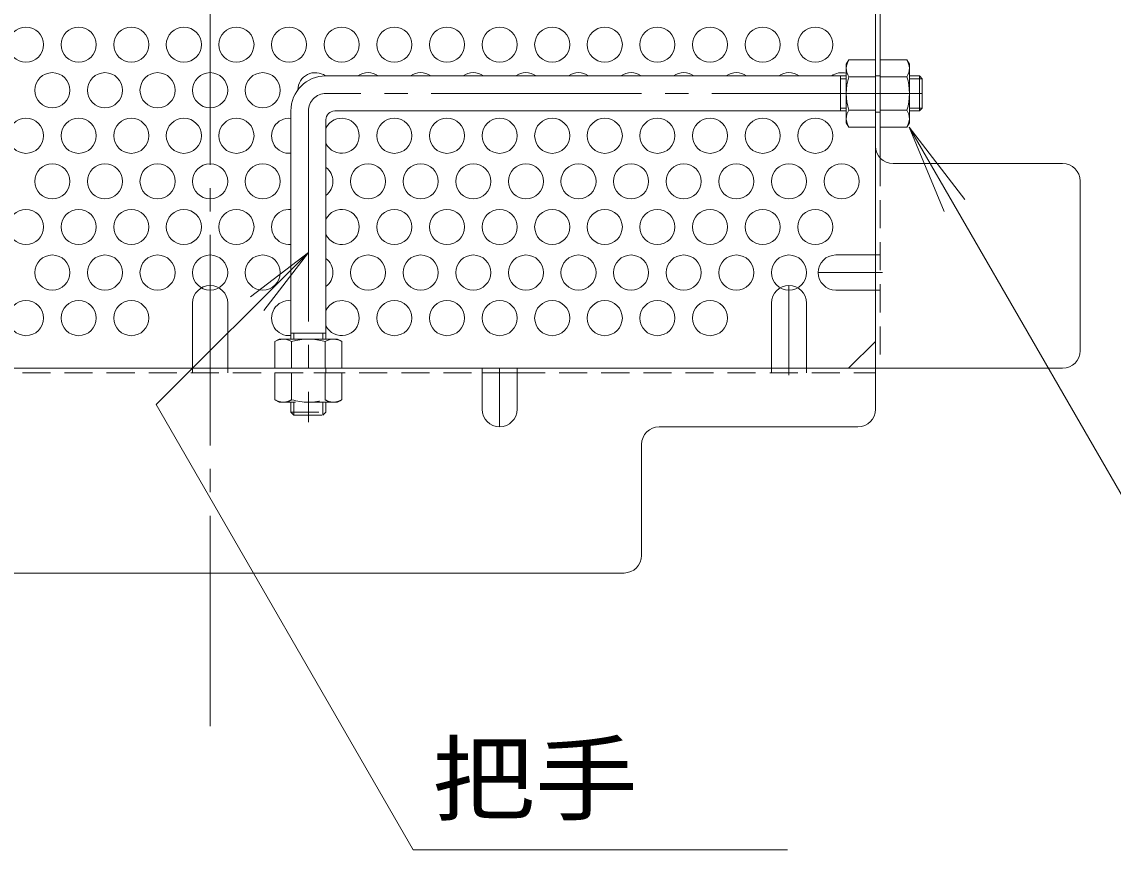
# Model space of a CAD drawing. Units: millimetres at full size, sheet at 1:4; details may follow other scales. Extents: x -822 to 951, y -780 to 740.
# Drawn here: x 402.4 to 589, y 245.4 to 388.6 of the extents above; entities that cross this region are included whole.
import ezdxf
from ezdxf.enums import TextEntityAlignment as Align

# ---------------------------------------------------------------- set-up
doc = ezdxf.new("R2010")
doc.units = ezdxf.units.MM
doc.header["$LTSCALE"] = 4
for name, pattern in [('CHAIN1', [8, 5, -1, 1, -1]), ('CHAIN2', [12, 9, -1, 1, -1]), ('DASHED1', [1.8, 1.2, -0.6])]:
    doc.linetypes.add(name, pattern=pattern)
for name, color, linetype, lineweight in [('A-5_文字', 7, 'Continuous', 9), ('A-6_寸法', 2, 'Continuous', 9), ('A-7_ハッチ', 2, 'Continuous', 9), ('A-8_記号', 2, 'Continuous', 9), ('A-B_ﾊｯﾁ', 2, 'Continuous', 9)]:
    doc.layers.add(name, color=color, linetype=linetype, lineweight=lineweight)
doc.styles.add('ＭＳ ゴシック', font='')
doc.styles.get('ＭＳ ゴシック').set_extended_font_data('MS Gothic')

msp = doc.modelspace()

# ---------------------------------------------------------------- linework, layer by layer
at = {"layer": 'A-5_文字'}
for p, q in [((554.16, 370.609), (563.672, 358.212)), ((554.16, 370.609), (560.139, 356.172)), ((554.16, 370.609), (626.431, 245.429)), ((425.365, 323.146), (451.393, 349.174)), ((451.393, 349.174), (441.476, 341.565)), ((451.393, 349.174), (443.784, 339.257)), ((469.302, 247.044), (425.365, 323.146)), ((533.348, 247.044), (469.302, 247.044))]:
    msp.add_line(p, q, dxfattribs=at)
at = {"layer": 'A-6_寸法'}
for centre in [(403.093, 384.705), (412.093, 384.705), (421.093, 384.705), (430.093, 384.705), (439.093, 384.705), (448.093, 384.705), (457.093, 384.705), (466.093, 384.705), (475.093, 384.705), (484.093, 384.705), (493.093, 384.705), (502.093, 384.705), (511.093, 384.705), (520.093, 384.705), (529.093, 384.705), (538.093, 384.705), (407.593, 376.911), (416.593, 376.911), (425.593, 376.911), (434.593, 376.911), (443.593, 376.911), (403.093, 369.117), (412.093, 369.117), (421.093, 369.117), (430.093, 369.117), (439.093, 369.117), (466.093, 369.117), (475.093, 369.117), (484.093, 369.117), (493.093, 369.117), (502.093, 369.117), (511.093, 369.117), (520.093, 369.117), (529.093, 369.117), (538.093, 369.117), (407.593, 361.323), (416.593, 361.323), (425.593, 361.323), (434.593, 361.323), (443.593, 361.323), (461.593, 361.323), (470.593, 361.323), (479.593, 361.323), (488.593, 361.323), (497.593, 361.323), (506.593, 361.323), (515.593, 361.323), (524.593, 361.323), (533.593, 361.323), (542.593, 361.323), (403.093, 353.529), (412.093, 353.529), (421.093, 353.529), (430.093, 353.529), (439.093, 353.529), (466.093, 353.529), (475.093, 353.529), (484.093, 353.529), (493.093, 353.529), (502.093, 353.529), (511.093, 353.529), (520.093, 353.529), (529.093, 353.529), (538.093, 353.529), (407.593, 345.734), (416.593, 345.734), (425.593, 345.734), (434.593, 345.734), (443.593, 345.734), (461.593, 345.734), (470.593, 345.734), (479.593, 345.734), (488.593, 345.734), (497.593, 345.734), (506.593, 345.734), (515.593, 345.734), (524.593, 345.734), (533.593, 345.734), (403.093, 337.94), (412.093, 337.94), (421.093, 337.94), (466.093, 337.94), (475.093, 337.94), (484.093, 337.94), (493.093, 337.94), (502.093, 337.94), (511.093, 337.94), (520.093, 337.94)]:
    msp.add_circle(centre, 3, dxfattribs=at)
for centre, start, end in [((452.593, 376.911), 54.65669, 179.08398), ((461.593, 376.911), 54.66817, 125.33183), ((470.593, 376.911), 54.66817, 125.33183), ((479.593, 376.911), 54.66817, 125.33183), ((488.593, 376.911), 54.66817, 125.33183), ((497.593, 376.911), 54.66817, 125.33183), ((506.593, 376.911), 54.66817, 125.33183), ((515.593, 376.911), 54.66817, 125.33183), ((524.593, 376.911), 54.66817, 125.33183), ((533.593, 376.911), 54.66817, 125.33183), ((542.593, 376.911), 74.53399, 125.33183), ((448.093, 369.117), 84.26083, 275.73917), ((457.093, 369.117), 205.84193, 154.15807), ((452.593, 361.323), 306.8699, 53.1301), ((448.093, 353.529), 84.26083, 275.73917), ((457.093, 353.529), 205.84193, 154.15807), ((452.593, 345.734), 306.8699, 53.1301), ((448.093, 337.94), 84.26083, 275.73917), ((457.093, 337.94), 205.84193, 154.15807)]:
    msp.add_arc(centre, 3, start, end, dxfattribs=at)
at = {"layer": 'A-7_ハッチ', "linetype": 'CHAIN2'}
msp.add_line((434.593, 268.162), (434.593, 618.162), dxfattribs=at)
at = {"layer": 'A-7_ハッチ'}
for p, q in [((548.393, 322.359), (548.393, 563.966)), ((549.193, 365.32), (549.193, 424.701)), ((580.397, 364.36), (551.393, 364.36)), ((583.397, 332.359), (583.397, 361.36)), ((543.781, 329.359), (548.393, 333.971)), ((288.79, 329.359), (580.397, 329.359)), ((481.093, 328.559), (487.093, 328.559)), ((511.392, 319.359), (545.393, 319.359)), ((508.392, 297.359), (508.392, 316.359)), ((363.794, 294.359), (505.392, 294.359))]:
    msp.add_line(p, q, dxfattribs=at)
at = {"layer": 'A-7_ハッチ', "linetype": 'DASHED1'}
for p, q in [((549.193, 379.359), (548.393, 379.359)), ((549.193, 373.159), (548.393, 373.159)), ((549.193, 365.32), (549.193, 329.354)), ((548.393, 348.734), (549.193, 348.734)), ((548.393, 342.734), (549.193, 342.734)), ((388.093, 328.559), (481.093, 328.559)), ((431.593, 329.359), (431.593, 328.559)), ((437.593, 329.359), (437.593, 328.559)), ((454.393, 329.359), (454.393, 328.559)), ((487.093, 328.559), (548.393, 328.559)), ((530.593, 329.359), (530.593, 328.559)), ((536.593, 329.359), (536.593, 328.559))]:
    msp.add_line(p, q, dxfattribs=at)
at = {"layer": 'A-7_ハッチ'}
for centre, start, end in [((551.393, 367.36), 180, 270), ((580.397, 361.36), 0, 90), ((580.397, 332.359), 270, 0), ((545.393, 322.359), 270, 0), ((511.392, 316.359), 90, 180), ((505.392, 297.359), 270, 0)]:
    msp.add_arc(centre, 3, start, end, dxfattribs=at)
at = {"layer": 'A-8_記号'}
for p, q in [((541.593, 348.734), (548.393, 348.734)), ((541.593, 342.734), (548.393, 342.734)), ((431.593, 340.509), (431.593, 329.359)), ((437.593, 340.509), (437.593, 329.359)), ((530.593, 340.509), (530.593, 329.359)), ((536.593, 340.509), (536.593, 329.359)), ((481.093, 322.359), (481.093, 329.359)), ((487.093, 322.359), (487.093, 329.359))]:
    msp.add_line(p, q, dxfattribs=at)
at = {"layer": 'A-8_記号', "linetype": 'CHAIN1'}
for p, q in [((549.593, 345.734), (538.593, 345.734)), ((434.593, 329.359), (434.593, 343.509)), ((533.593, 328.159), (533.593, 343.509)), ((484.093, 329.359), (484.093, 319.359))]:
    msp.add_line(p, q, dxfattribs=at)
at = {"layer": 'A-8_記号'}
for centre, start, end in [((541.593, 345.734), 90, 270), ((434.593, 340.509), 0, 180), ((533.593, 340.509), 0, 180), ((484.093, 322.359), 180, 0)]:
    msp.add_arc(centre, 3, start, end, dxfattribs=at)
at = {"layer": 'A-B_ﾊｯﾁ'}
for p, q in [((543.393, 381.359), (543.826, 382.109)), ((543.393, 371.359), (543.393, 381.359)), ((548.393, 382.109), (543.826, 382.109)), ((548.393, 370.609), (548.393, 382.109)), ((549.193, 382.109), (553.76, 382.109)), ((549.193, 370.609), (549.193, 382.109)), ((554.193, 381.359), (553.76, 382.109)), ((554.193, 371.359), (554.193, 381.359)), ((543.826, 379.222), (548.393, 379.222)), ((553.76, 379.222), (549.193, 379.222)), ((543.826, 373.495), (548.393, 373.495)), ((553.76, 373.495), (549.193, 373.495)), ((543.393, 371.359), (543.826, 370.609)), ((548.393, 370.609), (543.826, 370.609)), ((549.193, 370.609), (553.76, 370.609)), ((554.193, 371.359), (553.76, 370.609)), ((446.393, 334.359), (445.643, 333.926)), ((446.393, 334.359), (456.393, 334.359)), ((456.393, 334.359), (457.143, 333.926)), ((445.643, 329.359), (445.643, 333.926)), ((448.53, 333.926), (448.53, 329.359)), ((454.256, 333.926), (454.256, 329.359)), ((457.143, 329.359), (457.143, 333.926)), ((445.643, 329.359), (457.143, 329.359))]:
    msp.add_line(p, q, dxfattribs=at)
at = {"layer": 'A-B_ﾊｯﾁ', "color": 3}
for p, q in [((543.393, 379.359), (454.393, 379.359)), ((542.393, 373.359), (542.393, 379.359)), ((555.893, 379.359), (554.193, 379.359)), ((555.893, 379.359), (556.393, 378.859)), ((555.893, 373.359), (555.893, 379.359)), ((542.393, 378.859), (543.393, 378.859)), ((554.193, 378.859), (556.393, 378.859)), ((448.393, 373.359), (448.393, 334.359)), ((543.393, 373.359), (455.893, 373.359)), ((542.393, 373.859), (543.393, 373.859)), ((554.193, 373.859), (556.393, 373.859)), ((555.893, 373.359), (554.193, 373.359)), ((454.393, 371.859), (454.393, 334.359)), ((448.393, 335.359), (454.393, 335.359)), ((448.893, 335.359), (448.893, 334.359)), ((453.893, 335.359), (453.893, 334.359))]:
    msp.add_line(p, q, dxfattribs=at)
at = {"layer": 'A-B_ﾊｯﾁ', "color": 3, "linetype": 'CHAIN2'}
for p, q in [((556.393, 376.359), (454.393, 376.359)), ((451.393, 373.359), (451.393, 320.126))]:
    msp.add_line(p, q, dxfattribs=at)
at = {"layer": 'A-B_ﾊｯﾁ', "linetype": 'DASHED1'}
for p, q in [((445.643, 328.559), (445.643, 323.992)), ((457.143, 328.559), (445.643, 328.559)), ((448.53, 323.992), (448.53, 328.559)), ((454.256, 323.992), (454.256, 328.559)), ((457.143, 328.559), (457.143, 323.992)), ((446.393, 323.559), (445.643, 323.992)), ((456.393, 323.559), (446.393, 323.559)), ((456.393, 323.559), (457.143, 323.992))]:
    msp.add_line(p, q, dxfattribs=at)
at = {"layer": 'A-B_ﾊｯﾁ', "color": 3, "linetype": 'DASHED1'}
for p, q in [((448.393, 321.859), (448.393, 323.559)), ((448.893, 323.559), (448.893, 321.359)), ((453.893, 323.559), (453.893, 321.359)), ((454.393, 321.859), (454.393, 323.559)), ((448.393, 321.859), (454.393, 321.859)), ((454.393, 321.859), (453.893, 321.359))]:
    msp.add_line(p, q, dxfattribs=at)
at = {"layer": 'A-B_ﾊｯﾁ', "color": 3}
msp.add_lwpolyline([(555.893, 373.359), (556.393, 373.859), (556.393, 378.859)], dxfattribs=at)
at = {"layer": 'A-B_ﾊｯﾁ', "color": 3, "linetype": 'DASHED1'}
msp.add_lwpolyline([(448.393, 321.859), (448.893, 321.359), (453.893, 321.359)], dxfattribs=at)
at = {"layer": 'A-B_ﾊｯﾁ'}
for centre, radius, start, end in [((546.675, 380.464), 3.29, 149.99998, 176.07924), ((550.911, 380.464), 3.29, 3.92076, 30.00002), ((546.128, 380.699), 2.735, 180.2103, 212.68507), ((553.076, 376.359), 9.683, 162.79973, 197.20026), ((551.458, 380.699), 2.735, 327.31493, 359.7897), ((544.511, 376.359), 9.683, 342.79974, 17.20027), ((546.128, 372.019), 2.735, 147.31491, 179.78969), ((551.458, 372.019), 2.735, 0.21031, 32.68509), ((546.675, 372.253), 3.29, 183.92075, 210), ((550.911, 372.253), 3.29, 330, 356.07925), ((447.288, 331.077), 3.29, 93.92075, 120), ((447.053, 331.624), 2.735, 57.31491, 89.78969), ((451.393, 324.676), 9.683, 72.79973, 107.20026), ((455.733, 331.624), 2.735, 90.2103, 122.68507), ((455.498, 331.077), 3.29, 59.99998, 86.07924)]:
    msp.add_arc(centre, radius, start, end, dxfattribs=at)
at = {"layer": 'A-B_ﾊｯﾁ', "color": 3}
for centre, radius in [((454.393, 373.359), 6), ((455.893, 371.859), 1.5)]:
    msp.add_arc(centre, radius, 90, 180, dxfattribs=at)
at = {"layer": 'A-B_ﾊｯﾁ', "color": 3, "linetype": 'CHAIN2'}
msp.add_arc((454.393, 373.359), 3, 90, 180, dxfattribs=at)
at = {"layer": 'A-B_ﾊｯﾁ', "linetype": 'DASHED1'}
for centre, radius, start, end in [((447.288, 326.841), 3.29, 239.99998, 266.07924), ((447.053, 326.293), 2.735, 270.2103, 302.68507), ((451.393, 333.241), 9.683, 252.79973, 287.20026), ((455.733, 326.293), 2.735, 237.31491, 269.78969), ((455.498, 326.841), 3.29, 273.92075, 300)]:
    msp.add_arc(centre, radius, start, end, dxfattribs=at)

# ---------------------------------------------------------------- texts
at = {"layer": 'A-5_文字', "color": 2, "style": 'ＭＳ ゴシック', "width": 1.1}
msp.add_text('把手', height=11.73, dxfattribs=at).set_placement((472.552, 249.778), align=Align.BOTTOM_LEFT)

doc.saveas('drawing.dxf')
